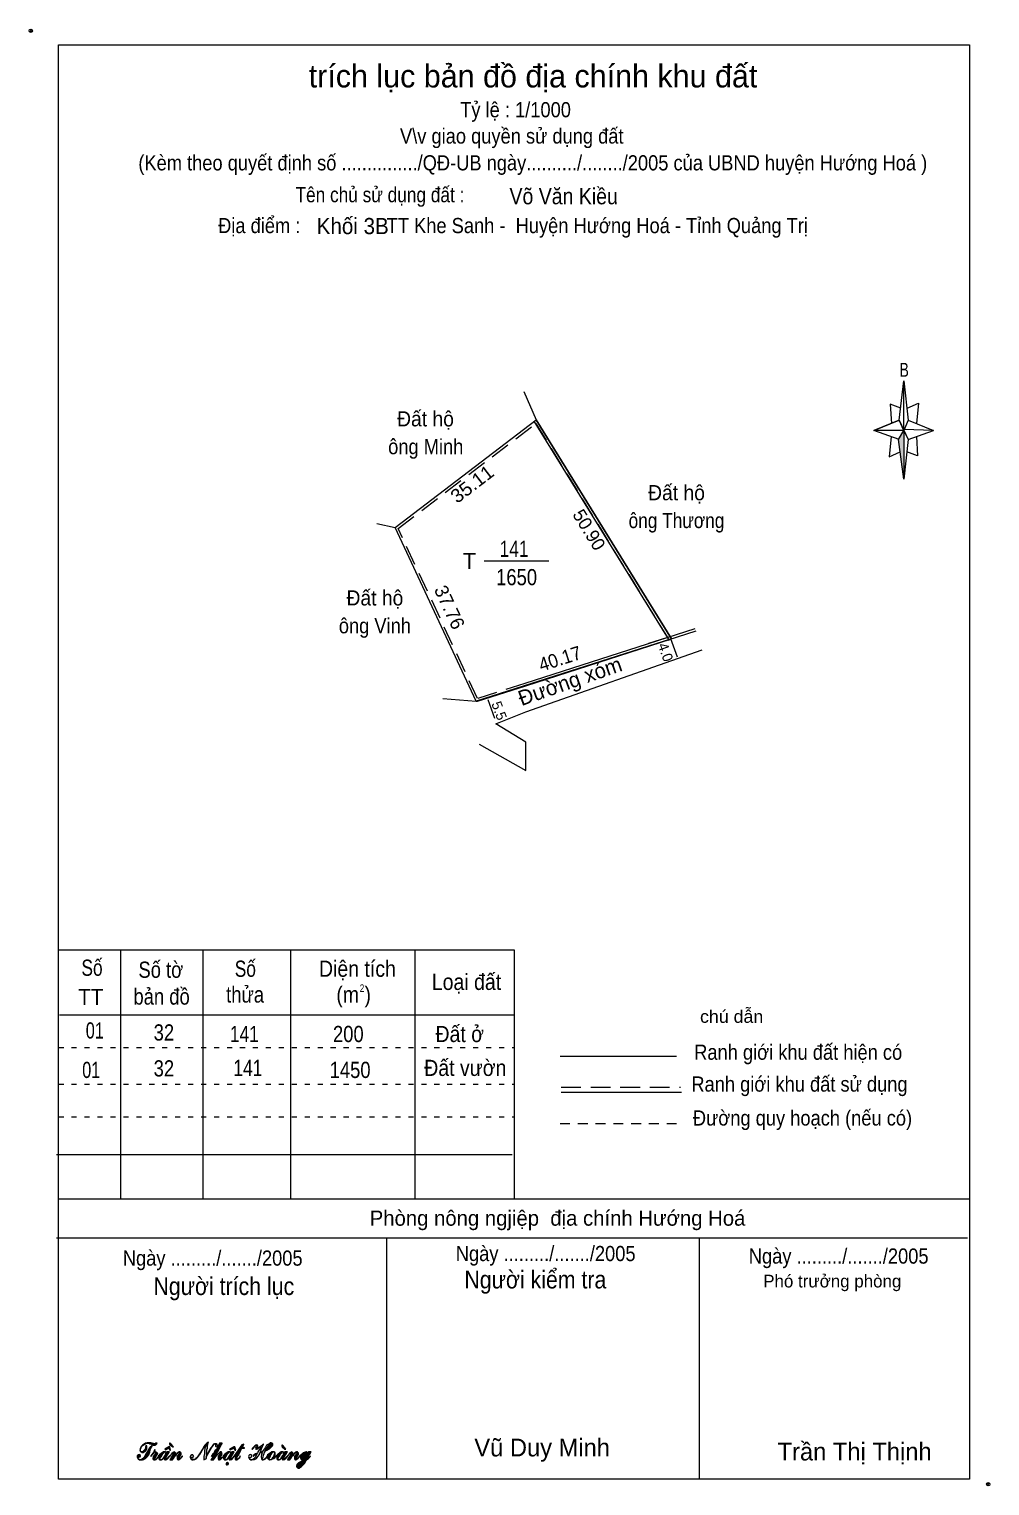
# Model space of a CAD drawing. Header units: centimetres. Extents: x -5.1 to 46.7, y -1.8 to 31.3.
# Drawn here: x 27.74 to 46.72, y 0.97 to 29.76 of the extents above; entities that cross this region are included whole.
import ezdxf
from ezdxf.enums import TextEntityAlignment as Align

# ---------------------------------------------------------------- set-up
doc = ezdxf.new("R2010")
doc.units = ezdxf.units.CM
doc.header["$LTSCALE"] = 0.13
doc.header["$PDMODE"] = 32
doc.header["$PDSIZE"] = 0.065
for name, pattern in [('DOTTED', [1.5, 0.3, -1.2]), ('MEDIUM_DASHED', [4.5, 3, -1.5]), ('SHORT_DASHED', [2.7, 1.5, -1.2])]:
    doc.linetypes.add(name, pattern=pattern)
for name, color, linetype, lineweight in [('1', 7, 'DOTTED', 13), ('2', 7, 'MEDIUM_DASHED', 13), ('33', 7, 'Continuous', 13), ('34', 7, 'Continuous', 13), ('5', 7, 'Continuous', 13)]:
    doc.layers.add(name, color=color, linetype=linetype, lineweight=lineweight)
doc.layers.add('51', color=7, linetype='Continuous')

msp = doc.modelspace()

# ---------------------------------------------------------------- hatches: boundary and pattern name
at = {"layer": '5'}
for points in [[(45.02, 21.83), (45.02, 20.87), (44.92, 21.65)], [(30.02, 1.54), (29.98, 1.5), (29.96, 1.49), (29.95, 1.49), (29.94, 1.48), (29.91, 1.49), (29.89, 1.5), (29.89, 1.51), (29.89, 1.53), (29.91, 1.54), (29.93, 1.54), (29.94, 1.56), (29.93, 1.58), (29.91, 1.59), (29.9, 1.58), (29.88, 1.57), (29.87, 1.56), (29.87, 1.54), (29.88, 1.52), (29.89, 1.5), (29.92, 1.48), (29.95, 1.48), (29.98, 1.48), (30, 1.49), (30.02, 1.5), (30.04, 1.51), (30.07, 1.54), (30.1, 1.58), (30.11, 1.6), (30.12, 1.63), (30.13, 1.68), (30.14, 1.71), (30.16, 1.74), (30.17, 1.76), (30.17, 1.76), (30.16, 1.76), (30.13, 1.73), (30.11, 1.71), (30.1, 1.69), (30.07, 1.64), (30.04, 1.59), (30.02, 1.54)], [(30.05, 1.77), (30.04, 1.73), (30.04, 1.71), (30.04, 1.71), (30.03, 1.69), (30, 1.66), (29.98, 1.64), (29.97, 1.64), (29.95, 1.64), (29.94, 1.65), (29.93, 1.67), (29.94, 1.7), (29.95, 1.72), (29.96, 1.75), (29.99, 1.77), (30.03, 1.8), (30.06, 1.81), (30.08, 1.81), (30.1, 1.81), (30.12, 1.8), (30.13, 1.8), (30.14, 1.8), (30.16, 1.79), (30.19, 1.77), (30.21, 1.77), (30.23, 1.77), (30.24, 1.78), (30.26, 1.8), (30.27, 1.81), (30.27, 1.81), (30.26, 1.81), (30.25, 1.81), (30.24, 1.81), (30.22, 1.8), (30.17, 1.81), (30.14, 1.82), (30.11, 1.82), (30.07, 1.82), (30.04, 1.81), (30.01, 1.79), (29.98, 1.77), (29.96, 1.75), (29.94, 1.72), (29.93, 1.7), (29.93, 1.67), (29.93, 1.66), (29.94, 1.65), (29.95, 1.64), (29.97, 1.63), (29.99, 1.63), (30.01, 1.64), (30.03, 1.65), (30.05, 1.67), (30.06, 1.69), (30.06, 1.72), (30.06, 1.75), (30.05, 1.77), (30.05, 1.77)], [(30.42, 1.69), (30.43, 1.68), (30.5, 1.71), (30.52, 1.67), (30.53, 1.67), (30.52, 1.74), (30.5, 1.74)], [(30.59, 1.74), (30.54, 1.8), (30.52, 1.81), (30.51, 1.81), (30.51, 1.8), (30.51, 1.8), (30.51, 1.79), (30.52, 1.78), (30.58, 1.74)], [(30.59, 1.74), (30.54, 1.8), (30.52, 1.81), (30.51, 1.81), (30.51, 1.8), (30.51, 1.8), (30.51, 1.79), (30.52, 1.78), (30.58, 1.74)], [(31.25, 1.8), (31.23, 1.75), (31.21, 1.71), (31.2, 1.66), (31.2, 1.61), (31.19, 1.55), (31.19, 1.55), (31.19, 1.54), (31.19, 1.53), (31.19, 1.52), (31.19, 1.5), (31.19, 1.48), (31.24, 1.51), (31.24, 1.55), (31.29, 1.63), (31.34, 1.72), (31.38, 1.77), (31.39, 1.79), (31.41, 1.8), (31.43, 1.79), (31.43, 1.79), (31.43, 1.78), (31.42, 1.77), (31.42, 1.75), (31.44, 1.74), (31.46, 1.75), (31.46, 1.76), (31.45, 1.79), (31.44, 1.8), (31.43, 1.8), (31.4, 1.8), (31.38, 1.79), (31.34, 1.73), (31.33, 1.72), (31.31, 1.69), (31.27, 1.61), (31.25, 1.57), (31.25, 1.61), (31.25, 1.62), (31.25, 1.64), (31.25, 1.68), (31.26, 1.71), (31.26, 1.76), (31.26, 1.77), (31.27, 1.78), (31.27, 1.8), (31.28, 1.83), (31.25, 1.81), (31.21, 1.77), (31.18, 1.73), (31.16, 1.69), (31.12, 1.62), (31.08, 1.56), (31.06, 1.53), (31.03, 1.51), (31.01, 1.49), (30.98, 1.49), (30.95, 1.49), (30.94, 1.5), (30.93, 1.52), (30.94, 1.53), (30.97, 1.53), (30.98, 1.54), (30.99, 1.55), (30.98, 1.57), (30.97, 1.58), (30.96, 1.58), (30.95, 1.58), (30.93, 1.57), (30.92, 1.55), (30.92, 1.53), (30.93, 1.51), (30.94, 1.49), (30.96, 1.48), (30.98, 1.48), (31.01, 1.49), (31.04, 1.5), (31.06, 1.52), (31.08, 1.55), (31.11, 1.59), (31.13, 1.62), (31.16, 1.68), (31.18, 1.71), (31.2, 1.74), (31.23, 1.78), (31.25, 1.79), (31.25, 1.8)], [(31.46, 1.72), (31.45, 1.7), (31.41, 1.66), (31.38, 1.61), (31.34, 1.56), (31.34, 1.55), (31.37, 1.6), (31.4, 1.63), (31.42, 1.66), (31.43, 1.66), (31.43, 1.66), (31.42, 1.64), (31.4, 1.6), (31.38, 1.57), (31.37, 1.55), (31.35, 1.51), (31.33, 1.48), (31.38, 1.48), (31.4, 1.51), (31.43, 1.55), (31.48, 1.61), (31.5, 1.63), (31.52, 1.64), (31.52, 1.63), (31.51, 1.61), (31.48, 1.56), (31.47, 1.54), (31.47, 1.52), (31.47, 1.5), (31.48, 1.49), (31.48, 1.48), (31.5, 1.48), (31.52, 1.49), (31.54, 1.51), (31.58, 1.55), (31.58, 1.56), (31.56, 1.53), (31.54, 1.52), (31.53, 1.5), (31.51, 1.49), (31.5, 1.49), (31.49, 1.49), (31.49, 1.49), (31.5, 1.5), (31.5, 1.5), (31.52, 1.53), (31.54, 1.57), (31.55, 1.61), (31.54, 1.63), (31.54, 1.64), (31.53, 1.64), (31.51, 1.64), (31.49, 1.62), (31.44, 1.57), (31.41, 1.54), (31.41, 1.53), (31.41, 1.54), (31.49, 1.69), (31.54, 1.79), (31.55, 1.8), (31.55, 1.81), (31.55, 1.81), (31.54, 1.81), (31.54, 1.81), (31.5, 1.81), (31.46, 1.72)], [(31.7, 1.69), (31.71, 1.68), (31.78, 1.71), (31.8, 1.67), (31.82, 1.67), (31.8, 1.74), (31.78, 1.74)], [(31.84, 1.61), (31.84, 1.61), (31.84, 1.61), (31.84, 1.61), (31.81, 1.55), (31.81, 1.52), (31.81, 1.5), (31.81, 1.49), (31.82, 1.48), (31.83, 1.48), (31.85, 1.48), (31.87, 1.5), (31.9, 1.53), (31.91, 1.55), (31.91, 1.56), (31.9, 1.54), (31.87, 1.5), (31.84, 1.48), (31.83, 1.49), (31.84, 1.51), (31.85, 1.54), (31.87, 1.57), (31.88, 1.59), (31.9, 1.63), (31.92, 1.67), (31.94, 1.71), (31.99, 1.71), (31.99, 1.72), (31.95, 1.72), (31.96, 1.74), (31.97, 1.76), (31.97, 1.77), (31.98, 1.78), (31.98, 1.79), (31.98, 1.79), (31.94, 1.78), (31.91, 1.73), (31.87, 1.67), (31.79, 1.56), (31.79, 1.55)], [(32.41, 1.67), (32.43, 1.71), (32.44, 1.74), (32.46, 1.76), (32.49, 1.8), (32.52, 1.81), (32.53, 1.81), (32.54, 1.8), (32.54, 1.8), (32.53, 1.77), (32.52, 1.75), (32.5, 1.72), (32.47, 1.69), (32.43, 1.67), (32.41, 1.67)], [(32.81, 1.69), (32.76, 1.76), (32.74, 1.77), (32.73, 1.77), (32.73, 1.76), (32.73, 1.76), (32.73, 1.75), (32.74, 1.74), (32.79, 1.69)], [(32.81, 1.69), (32.76, 1.76), (32.74, 1.77), (32.73, 1.77), (32.73, 1.76), (32.73, 1.76), (32.73, 1.75), (32.74, 1.74), (32.79, 1.69)], [(30.3, 1.56), (30.26, 1.51), (30.24, 1.49), (30.22, 1.49), (30.21, 1.49), (30.22, 1.51), (30.27, 1.59), (30.28, 1.61), (30.27, 1.62), (30.26, 1.63), (30.22, 1.65), (30.22, 1.66), (30.23, 1.67), (30.23, 1.68), (30.23, 1.68), (30.22, 1.68), (30.21, 1.67), (30.21, 1.66), (30.21, 1.65), (30.14, 1.56), (30.14, 1.55), (30.22, 1.64), (30.24, 1.62), (30.24, 1.62), (30.23, 1.6), (30.19, 1.55), (30.18, 1.51), (30.19, 1.49), (30.2, 1.48), (30.21, 1.48), (30.23, 1.48), (30.25, 1.49), (30.28, 1.53), (30.3, 1.55)], [(30.29, 1.56), (30.36, 1.56), (30.36, 1.57), (30.36, 1.57), (30.37, 1.59), (30.38, 1.61), (30.4, 1.62), (30.41, 1.64), (30.42, 1.64), (30.43, 1.64), (30.44, 1.63), (30.44, 1.62), (30.43, 1.6), (30.42, 1.56), (30.46, 1.56), (30.48, 1.59), (30.48, 1.59), (30.48, 1.59), (30.48, 1.6), (30.48, 1.6), (30.49, 1.61), (30.49, 1.61), (30.5, 1.63), (30.51, 1.64), (30.51, 1.64), (30.5, 1.64), (30.49, 1.64), (30.48, 1.64), (30.47, 1.64), (30.47, 1.64), (30.46, 1.64), (30.45, 1.63), (30.45, 1.62), (30.44, 1.63), (30.43, 1.64), (30.41, 1.64), (30.39, 1.64), (30.37, 1.63), (30.32, 1.59), (30.31, 1.58), (30.3, 1.57), (30.3, 1.57)], [(30.29, 1.56), (30.29, 1.56), (30.29, 1.56), (30.29, 1.55), (30.29, 1.55), (30.3, 1.55), (30.3, 1.56), (30.3, 1.56), (30.3, 1.56), (30.3, 1.54), (30.3, 1.53), (30.3, 1.51), (30.31, 1.49), (30.32, 1.48), (30.34, 1.48), (30.35, 1.48), (30.36, 1.49), (30.39, 1.51), (30.4, 1.52), (30.4, 1.53), (30.4, 1.51), (30.41, 1.5), (30.41, 1.49), (30.42, 1.48), (30.43, 1.48), (30.46, 1.49), (30.49, 1.52), (30.51, 1.55), (30.51, 1.56), (30.48, 1.53), (30.47, 1.51), (30.46, 1.5), (30.45, 1.49), (30.44, 1.49), (30.43, 1.49), (30.43, 1.49), (30.43, 1.5), (30.44, 1.51), (30.46, 1.56), (30.42, 1.56), (30.41, 1.56), (30.4, 1.54), (30.39, 1.53), (30.38, 1.51), (30.36, 1.49), (30.34, 1.48), (30.33, 1.49), (30.33, 1.5), (30.33, 1.52), (30.35, 1.55), (30.36, 1.56)], [(30.61, 1.64), (30.58, 1.63), (30.56, 1.6), (30.52, 1.56), (30.52, 1.55), (30.56, 1.6), (30.57, 1.62), (30.58, 1.63), (30.6, 1.64), (30.6, 1.64), (30.6, 1.63), (30.6, 1.63), (30.58, 1.59), (30.56, 1.55), (30.53, 1.5), (30.52, 1.48), (30.52, 1.48), (30.53, 1.48), (30.53, 1.48), (30.54, 1.48), (30.56, 1.48), (30.57, 1.48), (30.59, 1.51), (30.62, 1.56), (30.64, 1.57), (30.65, 1.59), (30.67, 1.62), (30.69, 1.64), (30.71, 1.64), (30.71, 1.63), (30.7, 1.6), (30.67, 1.56), (30.66, 1.54), (30.66, 1.52), (30.66, 1.5), (30.67, 1.49), (30.68, 1.48), (30.69, 1.48), (30.71, 1.49), (30.73, 1.51), (30.77, 1.55), (30.77, 1.56), (30.75, 1.54), (30.72, 1.5), (30.7, 1.49), (30.69, 1.48), (30.68, 1.49), (30.7, 1.52), (30.73, 1.57), (30.74, 1.59), (30.74, 1.6), (30.74, 1.62), (30.73, 1.63), (30.72, 1.64), (30.71, 1.64), (30.68, 1.62), (30.63, 1.57), (30.62, 1.56), (30.61, 1.55), (30.62, 1.56), (30.62, 1.57), (30.62, 1.58), (30.63, 1.6), (30.63, 1.61), (30.63, 1.62), (30.62, 1.63), (30.61, 1.64)], [(31.57, 1.56), (31.64, 1.56), (31.64, 1.57), (31.64, 1.57), (31.65, 1.59), (31.66, 1.61), (31.68, 1.62), (31.69, 1.64), (31.7, 1.64), (31.71, 1.64), (31.72, 1.63), (31.72, 1.62), (31.71, 1.6), (31.7, 1.56), (31.74, 1.56), (31.76, 1.59), (31.76, 1.59), (31.76, 1.59), (31.76, 1.6), (31.77, 1.6), (31.77, 1.61), (31.77, 1.61), (31.78, 1.63), (31.79, 1.64), (31.79, 1.64), (31.78, 1.64), (31.77, 1.64), (31.76, 1.64), (31.75, 1.64), (31.75, 1.64), (31.74, 1.64), (31.73, 1.63), (31.73, 1.62), (31.72, 1.63), (31.71, 1.64), (31.69, 1.64), (31.67, 1.64), (31.65, 1.63), (31.6, 1.59), (31.59, 1.58), (31.58, 1.57), (31.58, 1.57)], [(31.57, 1.56), (31.57, 1.56), (31.57, 1.56), (31.57, 1.55), (31.57, 1.55), (31.58, 1.55), (31.58, 1.56), (31.58, 1.56), (31.58, 1.56), (31.58, 1.54), (31.58, 1.53), (31.58, 1.51), (31.59, 1.49), (31.6, 1.48), (31.62, 1.48), (31.63, 1.48), (31.65, 1.49), (31.67, 1.51), (31.68, 1.52), (31.68, 1.53), (31.68, 1.51), (31.69, 1.5), (31.69, 1.49), (31.7, 1.48), (31.71, 1.48), (31.74, 1.49), (31.77, 1.52), (31.79, 1.55), (31.79, 1.56), (31.76, 1.53), (31.75, 1.51), (31.74, 1.5), (31.73, 1.49), (31.72, 1.49), (31.71, 1.49), (31.71, 1.49), (31.71, 1.5), (31.72, 1.51), (31.74, 1.56), (31.7, 1.56), (31.69, 1.56), (31.68, 1.54), (31.67, 1.53), (31.66, 1.51), (31.64, 1.49), (31.62, 1.48), (31.61, 1.49), (31.61, 1.5), (31.61, 1.52), (31.63, 1.55), (31.64, 1.56)], [(32.44, 1.56), (32.51, 1.56), (32.52, 1.59), (32.54, 1.62), (32.55, 1.64), (32.57, 1.64), (32.58, 1.64), (32.59, 1.62), (32.58, 1.59), (32.57, 1.57), (32.57, 1.56), (32.57, 1.56), (32.59, 1.56), (32.59, 1.56), (32.59, 1.57), (32.6, 1.58), (32.6, 1.6), (32.6, 1.62), (32.59, 1.63), (32.58, 1.64), (32.56, 1.64), (32.53, 1.64), (32.51, 1.62), (32.48, 1.6), (32.45, 1.58)], [(32.44, 1.56), (32.44, 1.56), (32.44, 1.55), (32.45, 1.56), (32.45, 1.56), (32.45, 1.56), (32.45, 1.56), (32.45, 1.56), (32.45, 1.56), (32.45, 1.56), (32.45, 1.55), (32.45, 1.55), (32.45, 1.54), (32.45, 1.54), (32.45, 1.53), (32.45, 1.53), (32.45, 1.51), (32.46, 1.5), (32.48, 1.48), (32.49, 1.48), (32.52, 1.49), (32.53, 1.49), (32.54, 1.5), (32.55, 1.5), (32.55, 1.5), (32.55, 1.5), (32.55, 1.5), (32.57, 1.51), (32.59, 1.52), (32.6, 1.54), (32.61, 1.55), (32.61, 1.56), (32.59, 1.52), (32.58, 1.52), (32.58, 1.52), (32.58, 1.52), (32.58, 1.52), (32.57, 1.52), (32.57, 1.51), (32.57, 1.51), (32.56, 1.51), (32.56, 1.51), (32.56, 1.51), (32.55, 1.51), (32.56, 1.52), (32.56, 1.52), (32.58, 1.55), (32.59, 1.56), (32.57, 1.56), (32.55, 1.53), (32.55, 1.53), (32.54, 1.52), (32.54, 1.52), (32.54, 1.51), (32.54, 1.51), (32.54, 1.51), (32.52, 1.49), (32.5, 1.48), (32.49, 1.49), (32.48, 1.5), (32.51, 1.56), (32.51, 1.56)], [(32.62, 1.56), (32.69, 1.56), (32.69, 1.57), (32.69, 1.57), (32.7, 1.59), (32.71, 1.61), (32.73, 1.62), (32.74, 1.64), (32.75, 1.64), (32.76, 1.64), (32.77, 1.63), (32.77, 1.62), (32.76, 1.6), (32.75, 1.56), (32.79, 1.56), (32.81, 1.59), (32.81, 1.59), (32.81, 1.59), (32.81, 1.6), (32.82, 1.6), (32.82, 1.61), (32.82, 1.61), (32.83, 1.63), (32.84, 1.64), (32.84, 1.64), (32.83, 1.64), (32.82, 1.64), (32.81, 1.64), (32.8, 1.64), (32.8, 1.64), (32.79, 1.64), (32.78, 1.63), (32.78, 1.62), (32.77, 1.63), (32.76, 1.64), (32.74, 1.64), (32.72, 1.64), (32.7, 1.63), (32.65, 1.59), (32.64, 1.58), (32.63, 1.57), (32.63, 1.57)], [(32.62, 1.56), (32.62, 1.56), (32.62, 1.56), (32.62, 1.55), (32.62, 1.55), (32.63, 1.55), (32.63, 1.56), (32.63, 1.56), (32.63, 1.56), (32.63, 1.54), (32.63, 1.53), (32.63, 1.51), (32.64, 1.49), (32.65, 1.48), (32.67, 1.48), (32.68, 1.48), (32.7, 1.49), (32.72, 1.51), (32.73, 1.52), (32.73, 1.53), (32.73, 1.51), (32.74, 1.5), (32.74, 1.49), (32.75, 1.48), (32.76, 1.48), (32.79, 1.49), (32.82, 1.52), (32.84, 1.55), (32.84, 1.56), (32.81, 1.53), (32.8, 1.51), (32.79, 1.5), (32.78, 1.49), (32.77, 1.49), (32.76, 1.49), (32.76, 1.49), (32.76, 1.5), (32.77, 1.51), (32.79, 1.56), (32.75, 1.56), (32.74, 1.56), (32.73, 1.54), (32.72, 1.53), (32.71, 1.51), (32.69, 1.49), (32.67, 1.48), (32.66, 1.49), (32.66, 1.5), (32.66, 1.52), (32.68, 1.55), (32.69, 1.56)], [(32.93, 1.64), (32.9, 1.63), (32.88, 1.6), (32.84, 1.56), (32.84, 1.55), (32.88, 1.6), (32.89, 1.62), (32.9, 1.63), (32.92, 1.64), (32.92, 1.64), (32.92, 1.63), (32.92, 1.63), (32.9, 1.59), (32.88, 1.55), (32.85, 1.5), (32.84, 1.48), (32.84, 1.48), (32.85, 1.48), (32.85, 1.48), (32.86, 1.48), (32.88, 1.48), (32.89, 1.48), (32.91, 1.51), (32.94, 1.56), (32.96, 1.57), (32.97, 1.59), (32.99, 1.62), (33.01, 1.64), (33.03, 1.64), (33.03, 1.63), (33.02, 1.6), (32.99, 1.56), (32.98, 1.54), (32.98, 1.52), (32.98, 1.5), (32.99, 1.49), (33, 1.48), (33.01, 1.48), (33.03, 1.49), (33.05, 1.51), (33.09, 1.55), (33.09, 1.56), (33.07, 1.54), (33.04, 1.5), (33.02, 1.49), (33.01, 1.48), (33, 1.49), (33.02, 1.52), (33.05, 1.57), (33.06, 1.59), (33.06, 1.6), (33.06, 1.62), (33.05, 1.63), (33.04, 1.64), (33.03, 1.64), (33, 1.62), (32.95, 1.57), (32.94, 1.56), (32.93, 1.55), (32.94, 1.56), (32.94, 1.57), (32.94, 1.58), (32.95, 1.6), (32.95, 1.61), (32.95, 1.62), (32.94, 1.63), (32.93, 1.64)], [(33.24, 1.61), (33.24, 1.62), (33.23, 1.63), (33.21, 1.64), (33.17, 1.63), (33.15, 1.62), (33.14, 1.6), (33.11, 1.58), (33.09, 1.56), (33.09, 1.55), (33.1, 1.56), (33.1, 1.54), (33.1, 1.52), (33.11, 1.49), (33.13, 1.48), (33.15, 1.48), (33.17, 1.49), (33.18, 1.5), (33.18, 1.5), (33.18, 1.49), (33.17, 1.49), (33.17, 1.47), (33.16, 1.47), (33.14, 1.46), (33.1, 1.44), (33.06, 1.42), (33.03, 1.39), (33.02, 1.36), (33.03, 1.34), (33.04, 1.33), (33.05, 1.32), (33.06, 1.32), (33.08, 1.32), (33.09, 1.33), (33.12, 1.35), (33.15, 1.38), (33.18, 1.41), (33.22, 1.48), (33.26, 1.51), (33.27, 1.52), (33.28, 1.53), (33.29, 1.55), (33.29, 1.56), (33.29, 1.55), (33.28, 1.54), (33.26, 1.52), (33.24, 1.5), (33.22, 1.49), (33.27, 1.58), (33.29, 1.6), (33.3, 1.62), (33.3, 1.63), (33.31, 1.64), (33.3, 1.64), (33.26, 1.64)], [(33.06, 1.33), (33.04, 1.33), (33.04, 1.35), (33.05, 1.38), (33.07, 1.41), (33.13, 1.45), (33.15, 1.46), (33.16, 1.46), (33.13, 1.4), (33.09, 1.35), (33.08, 1.33), (33.06, 1.33)], [(33.16, 1.57), (33.19, 1.62), (33.22, 1.64), (33.23, 1.63), (33.24, 1.62), (33.23, 1.58), (33.2, 1.54), (33.18, 1.51), (33.15, 1.49), (33.13, 1.49), (33.13, 1.49), (33.13, 1.5), (33.14, 1.53), (33.16, 1.57)], [(31.63, 1.4), (31.63, 1.39), (31.64, 1.38), (31.65, 1.38), (31.67, 1.39), (31.68, 1.4), (31.68, 1.41), (31.67, 1.42), (31.66, 1.43), (31.65, 1.43), (31.64, 1.42), (31.63, 1.41)]]:
    msp.add_hatch(color=256, dxfattribs=at).paths.add_polyline_path(points)

# ---------------------------------------------------------------- linework, layer by layer
at = {"layer": '1'}
for p, q in [((28.32, 9.63), (37.32, 9.63)), ((28.32, 8.91), (37.32, 8.91)), ((28.32, 8.26), (37.32, 8.26))]:
    msp.add_line(p, q, dxfattribs=at)
at = {"layer": '1', "linetype": 'Continuous'}
msp.add_lwpolyline([(36.57, 16.48), (34.97, 19.91), (37.76, 22.04), (40.43, 17.71)], close=True, dxfattribs=at)
at = {"layer": '2'}
for p, q in [((40.41, 17.72), (40.55, 17.33)), ((36.8, 16.51), (36.96, 16.08))]:
    msp.add_line(p, q, dxfattribs=at)
at = {"layer": '2', "linetype": 'Continuous'}
msp.add_line((37.55, 16.27), (41.04, 17.49), dxfattribs=at)
at = {"layer": '33'}
msp.add_line((36.73, 19.25), (38.01, 19.25), dxfattribs=at)
at = {"layer": '34'}
for p, q in [((37.51, 22.6), (37.76, 22.04)), ((34.97, 19.91), (37.76, 22.04)), ((40.39, 17.68), (37.72, 22.01)), ((34.61, 19.99), (34.97, 19.91)), ((40.89, 17.91), (37.53, 16.83)), ((35.91, 16.53), (36.57, 16.48))]:
    msp.add_line(p, q, dxfattribs=at)
at = {"layer": '34', "linetype": 'MEDIUM_DASHED'}
for points in [[(35.03, 19.89), (37.75, 21.97), (40.35, 17.74), (39.86, 17.58)], [(37.53, 16.83), (36.6, 16.53), (35.03, 19.89)]]:
    msp.add_lwpolyline(points, dxfattribs=at)
at = {"layer": '34'}
for points in [[(37.55, 16.78), (40.43, 17.71), (37.76, 22.04)], [(40.91, 17.86), (37.55, 16.78), (36.6, 16.48), (36.57, 16.48), (34.97, 19.91)], [(36.57, 16.48), (36.6, 16.48), (37.55, 16.78)], [(36.63, 15.63), (37.55, 15.11), (37.55, 15.67), (36.96, 16.03), (37.55, 16.27)]]:
    msp.add_lwpolyline(points, dxfattribs=at)
at = {"layer": '5'}
for p, q in [((44.93, 22.03), (45.02, 22.81)), ((45.11, 22.03), (45.61, 21.83)), ((44.93, 21.65), (44.43, 21.83)), ((45.11, 21.65), (45.02, 20.87)), ((45.27, 21.71), (45.29, 21.33)), ((45.29, 21.33), (45.08, 21.41)), ((28.32, 11.56), (37.32, 11.56)), ((29.54, 11.56), (29.54, 6.64)), ((31.17, 11.56), (31.17, 6.64)), ((32.9, 11.56), (32.9, 6.64)), ((35.36, 11.56), (35.36, 6.64)), ((37.32, 11.56), (37.32, 6.64)), ((28.34, 10.28), (37.32, 10.28)), ((38.23, 9.46), (40.53, 9.46)), ((38.25, 8.75), (40.63, 8.75)), ((28.28, 7.52), (37.28, 7.52)), ((28.32, 6.64), (46.32, 6.64)), ((28.28, 5.87), (46.28, 5.87)), ((34.8, 5.87), (34.8, 1.1)), ((40.98, 5.87), (40.98, 1.1))]:
    msp.add_line(p, q, dxfattribs=at)
at = {"layer": '5', "linetype": 'MEDIUM_DASHED'}
msp.add_line((38.25, 8.85), (40.61, 8.85), dxfattribs=at)
at = {"layer": '5', "linetype": 'SHORT_DASHED'}
msp.add_line((38.23, 8.13), (40.61, 8.13), dxfattribs=at)
at = {"layer": '5'}
for points in [[(28.32, 29.45), (46.32, 29.45), (46.32, 1.1), (28.32, 1.1)], [(45.02, 22.81), (45.11, 22.03), (45.02, 21.83)], [(45.02, 21.83), (44.43, 21.83), (44.93, 22.03), (45.11, 21.65), (45.61, 21.83), (45.02, 21.85)], [(45.02, 21.83), (45.02, 20.87), (44.92, 21.65)], [(30.02, 1.54), (29.98, 1.5), (29.96, 1.49), (29.95, 1.49), (29.94, 1.48), (29.91, 1.49), (29.89, 1.5), (29.89, 1.51), (29.89, 1.53), (29.91, 1.54), (29.93, 1.54), (29.94, 1.56), (29.93, 1.58), (29.91, 1.59), (29.9, 1.58), (29.88, 1.57), (29.87, 1.56), (29.87, 1.54), (29.88, 1.52), (29.89, 1.5), (29.92, 1.48), (29.95, 1.48), (29.98, 1.48), (30, 1.49), (30.02, 1.5), (30.04, 1.51), (30.07, 1.54), (30.1, 1.58), (30.11, 1.6), (30.12, 1.63), (30.13, 1.68), (30.14, 1.71), (30.16, 1.74), (30.17, 1.76), (30.17, 1.76), (30.16, 1.76), (30.13, 1.73), (30.11, 1.71), (30.1, 1.69), (30.07, 1.64), (30.04, 1.59), (30.02, 1.54)], [(30.05, 1.77), (30.04, 1.73), (30.04, 1.71), (30.04, 1.71), (30.03, 1.69), (30, 1.66), (29.98, 1.64), (29.97, 1.64), (29.95, 1.64), (29.94, 1.65), (29.93, 1.67), (29.94, 1.7), (29.95, 1.72), (29.96, 1.75), (29.99, 1.77), (30.03, 1.8), (30.06, 1.81), (30.08, 1.81), (30.1, 1.81), (30.12, 1.8), (30.13, 1.8), (30.14, 1.8), (30.16, 1.79), (30.19, 1.77), (30.21, 1.77), (30.23, 1.77), (30.24, 1.78), (30.26, 1.8), (30.27, 1.81), (30.27, 1.81), (30.26, 1.81), (30.25, 1.81), (30.24, 1.81), (30.22, 1.8), (30.17, 1.81), (30.14, 1.82), (30.11, 1.82), (30.07, 1.82), (30.04, 1.81), (30.01, 1.79), (29.98, 1.77), (29.96, 1.75), (29.94, 1.72), (29.93, 1.7), (29.93, 1.67), (29.93, 1.66), (29.94, 1.65), (29.95, 1.64), (29.97, 1.63), (29.99, 1.63), (30.01, 1.64), (30.03, 1.65), (30.05, 1.67), (30.06, 1.69), (30.06, 1.72), (30.06, 1.75), (30.05, 1.77), (30.05, 1.77)], [(30.42, 1.69), (30.43, 1.68), (30.5, 1.71), (30.52, 1.67), (30.53, 1.67), (30.52, 1.74), (30.5, 1.74)], [(30.59, 1.74), (30.54, 1.8), (30.52, 1.81), (30.51, 1.81), (30.51, 1.8), (30.51, 1.8), (30.51, 1.79), (30.52, 1.78), (30.58, 1.74)], [(30.59, 1.74), (30.54, 1.8), (30.52, 1.81), (30.51, 1.81), (30.51, 1.8), (30.51, 1.8), (30.51, 1.79), (30.52, 1.78), (30.58, 1.74)], [(31.25, 1.8), (31.23, 1.75), (31.21, 1.71), (31.2, 1.66), (31.2, 1.61), (31.19, 1.55), (31.19, 1.55), (31.19, 1.54), (31.19, 1.53), (31.19, 1.52), (31.19, 1.5), (31.19, 1.48), (31.24, 1.51), (31.24, 1.55), (31.29, 1.63), (31.34, 1.72), (31.38, 1.77), (31.39, 1.79), (31.41, 1.8), (31.43, 1.79), (31.43, 1.79), (31.43, 1.78), (31.42, 1.77), (31.42, 1.75), (31.44, 1.74), (31.46, 1.75), (31.46, 1.76), (31.45, 1.79), (31.44, 1.8), (31.43, 1.8), (31.4, 1.8), (31.38, 1.79), (31.34, 1.73), (31.33, 1.72), (31.31, 1.69), (31.27, 1.61), (31.25, 1.57), (31.25, 1.61), (31.25, 1.62), (31.25, 1.64), (31.25, 1.68), (31.26, 1.71), (31.26, 1.76), (31.26, 1.77), (31.27, 1.78), (31.27, 1.8), (31.28, 1.83), (31.25, 1.81), (31.21, 1.77), (31.18, 1.73), (31.16, 1.69), (31.12, 1.62), (31.08, 1.56), (31.06, 1.53), (31.03, 1.51), (31.01, 1.49), (30.98, 1.49), (30.95, 1.49), (30.94, 1.5), (30.93, 1.52), (30.94, 1.53), (30.97, 1.53), (30.98, 1.54), (30.99, 1.55), (30.98, 1.57), (30.97, 1.58), (30.96, 1.58), (30.95, 1.58), (30.93, 1.57), (30.92, 1.55), (30.92, 1.53), (30.93, 1.51), (30.94, 1.49), (30.96, 1.48), (30.98, 1.48), (31.01, 1.49), (31.04, 1.5), (31.06, 1.52), (31.08, 1.55), (31.11, 1.59), (31.13, 1.62), (31.16, 1.68), (31.18, 1.71), (31.2, 1.74), (31.23, 1.78), (31.25, 1.79), (31.25, 1.8)], [(31.46, 1.72), (31.45, 1.7), (31.41, 1.66), (31.38, 1.61), (31.34, 1.56), (31.34, 1.55), (31.37, 1.6), (31.4, 1.63), (31.42, 1.66), (31.43, 1.66), (31.43, 1.66), (31.42, 1.64), (31.4, 1.6), (31.38, 1.57), (31.37, 1.55), (31.35, 1.51), (31.33, 1.48), (31.38, 1.48), (31.4, 1.51), (31.43, 1.55), (31.48, 1.61), (31.5, 1.63), (31.52, 1.64), (31.52, 1.63), (31.51, 1.61), (31.48, 1.56), (31.47, 1.54), (31.47, 1.52), (31.47, 1.5), (31.48, 1.49), (31.48, 1.48), (31.5, 1.48), (31.52, 1.49), (31.54, 1.51), (31.58, 1.55), (31.58, 1.56), (31.56, 1.53), (31.54, 1.52), (31.53, 1.5), (31.51, 1.49), (31.5, 1.49), (31.49, 1.49), (31.49, 1.49), (31.5, 1.5), (31.5, 1.5), (31.52, 1.53), (31.54, 1.57), (31.55, 1.61), (31.54, 1.63), (31.54, 1.64), (31.53, 1.64), (31.51, 1.64), (31.49, 1.62), (31.44, 1.57), (31.41, 1.54), (31.41, 1.53), (31.41, 1.54), (31.49, 1.69), (31.54, 1.79), (31.55, 1.8), (31.55, 1.81), (31.55, 1.81), (31.54, 1.81), (31.54, 1.81), (31.5, 1.81), (31.46, 1.72)], [(31.7, 1.69), (31.71, 1.68), (31.78, 1.71), (31.8, 1.67), (31.82, 1.67), (31.8, 1.74), (31.78, 1.74)], [(31.84, 1.61), (31.84, 1.61), (31.84, 1.61), (31.84, 1.61), (31.81, 1.55), (31.81, 1.52), (31.81, 1.5), (31.81, 1.49), (31.82, 1.48), (31.83, 1.48), (31.85, 1.48), (31.87, 1.5), (31.9, 1.53), (31.91, 1.55), (31.91, 1.56), (31.9, 1.54), (31.87, 1.5), (31.84, 1.48), (31.83, 1.49), (31.84, 1.51), (31.85, 1.54), (31.87, 1.57), (31.88, 1.59), (31.9, 1.63), (31.92, 1.67), (31.94, 1.71), (31.99, 1.71), (31.99, 1.72), (31.95, 1.72), (31.96, 1.74), (31.97, 1.76), (31.97, 1.77), (31.98, 1.78), (31.98, 1.79), (31.98, 1.79), (31.94, 1.78), (31.91, 1.73), (31.87, 1.67), (31.79, 1.56), (31.79, 1.55)], [(32.41, 1.67), (32.43, 1.71), (32.44, 1.74), (32.46, 1.76), (32.49, 1.8), (32.52, 1.81), (32.53, 1.81), (32.54, 1.8), (32.54, 1.8), (32.53, 1.77), (32.52, 1.75), (32.5, 1.72), (32.47, 1.69), (32.43, 1.67), (32.41, 1.67)], [(32.81, 1.69), (32.76, 1.76), (32.74, 1.77), (32.73, 1.77), (32.73, 1.76), (32.73, 1.76), (32.73, 1.75), (32.74, 1.74), (32.79, 1.69)], [(32.81, 1.69), (32.76, 1.76), (32.74, 1.77), (32.73, 1.77), (32.73, 1.76), (32.73, 1.76), (32.73, 1.75), (32.74, 1.74), (32.79, 1.69)], [(30.3, 1.56), (30.26, 1.51), (30.24, 1.49), (30.22, 1.49), (30.21, 1.49), (30.22, 1.51), (30.27, 1.59), (30.28, 1.61), (30.27, 1.62), (30.26, 1.63), (30.22, 1.65), (30.22, 1.66), (30.23, 1.67), (30.23, 1.68), (30.23, 1.68), (30.22, 1.68), (30.21, 1.67), (30.21, 1.66), (30.21, 1.65), (30.14, 1.56), (30.14, 1.55), (30.22, 1.64), (30.24, 1.62), (30.24, 1.62), (30.23, 1.6), (30.19, 1.55), (30.18, 1.51), (30.19, 1.49), (30.2, 1.48), (30.21, 1.48), (30.23, 1.48), (30.25, 1.49), (30.28, 1.53), (30.3, 1.55)], [(30.29, 1.56), (30.36, 1.56), (30.36, 1.57), (30.36, 1.57), (30.37, 1.59), (30.38, 1.61), (30.4, 1.62), (30.41, 1.64), (30.42, 1.64), (30.43, 1.64), (30.44, 1.63), (30.44, 1.62), (30.43, 1.6), (30.42, 1.56), (30.46, 1.56), (30.48, 1.59), (30.48, 1.59), (30.48, 1.59), (30.48, 1.6), (30.48, 1.6), (30.49, 1.61), (30.49, 1.61), (30.5, 1.63), (30.51, 1.64), (30.51, 1.64), (30.5, 1.64), (30.49, 1.64), (30.48, 1.64), (30.47, 1.64), (30.47, 1.64), (30.46, 1.64), (30.45, 1.63), (30.45, 1.62), (30.44, 1.63), (30.43, 1.64), (30.41, 1.64), (30.39, 1.64), (30.37, 1.63), (30.32, 1.59), (30.31, 1.58), (30.3, 1.57), (30.3, 1.57)], [(30.29, 1.56), (30.29, 1.56), (30.29, 1.56), (30.29, 1.55), (30.29, 1.55), (30.3, 1.55), (30.3, 1.56), (30.3, 1.56), (30.3, 1.56), (30.3, 1.54), (30.3, 1.53), (30.3, 1.51), (30.31, 1.49), (30.32, 1.48), (30.34, 1.48), (30.35, 1.48), (30.36, 1.49), (30.39, 1.51), (30.4, 1.52), (30.4, 1.53), (30.4, 1.51), (30.41, 1.5), (30.41, 1.49), (30.42, 1.48), (30.43, 1.48), (30.46, 1.49), (30.49, 1.52), (30.51, 1.55), (30.51, 1.56), (30.48, 1.53), (30.47, 1.51), (30.46, 1.5), (30.45, 1.49), (30.44, 1.49), (30.43, 1.49), (30.43, 1.49), (30.43, 1.5), (30.44, 1.51), (30.46, 1.56), (30.42, 1.56), (30.41, 1.56), (30.4, 1.54), (30.39, 1.53), (30.38, 1.51), (30.36, 1.49), (30.34, 1.48), (30.33, 1.49), (30.33, 1.5), (30.33, 1.52), (30.35, 1.55), (30.36, 1.56)], [(30.61, 1.64), (30.58, 1.63), (30.56, 1.6), (30.52, 1.56), (30.52, 1.55), (30.56, 1.6), (30.57, 1.62), (30.58, 1.63), (30.6, 1.64), (30.6, 1.64), (30.6, 1.63), (30.6, 1.63), (30.58, 1.59), (30.56, 1.55), (30.53, 1.5), (30.52, 1.48), (30.52, 1.48), (30.53, 1.48), (30.53, 1.48), (30.54, 1.48), (30.56, 1.48), (30.57, 1.48), (30.59, 1.51), (30.62, 1.56), (30.64, 1.57), (30.65, 1.59), (30.67, 1.62), (30.69, 1.64), (30.71, 1.64), (30.71, 1.63), (30.7, 1.6), (30.67, 1.56), (30.66, 1.54), (30.66, 1.52), (30.66, 1.5), (30.67, 1.49), (30.68, 1.48), (30.69, 1.48), (30.71, 1.49), (30.73, 1.51), (30.77, 1.55), (30.77, 1.56), (30.75, 1.54), (30.72, 1.5), (30.7, 1.49), (30.69, 1.48), (30.68, 1.49), (30.7, 1.52), (30.73, 1.57), (30.74, 1.59), (30.74, 1.6), (30.74, 1.62), (30.73, 1.63), (30.72, 1.64), (30.71, 1.64), (30.68, 1.62), (30.63, 1.57), (30.62, 1.56), (30.61, 1.55), (30.62, 1.56), (30.62, 1.57), (30.62, 1.58), (30.63, 1.6), (30.63, 1.61), (30.63, 1.62), (30.62, 1.63), (30.61, 1.64)], [(31.57, 1.56), (31.64, 1.56), (31.64, 1.57), (31.64, 1.57), (31.65, 1.59), (31.66, 1.61), (31.68, 1.62), (31.69, 1.64), (31.7, 1.64), (31.71, 1.64), (31.72, 1.63), (31.72, 1.62), (31.71, 1.6), (31.7, 1.56), (31.74, 1.56), (31.76, 1.59), (31.76, 1.59), (31.76, 1.59), (31.76, 1.6), (31.77, 1.6), (31.77, 1.61), (31.77, 1.61), (31.78, 1.63), (31.79, 1.64), (31.79, 1.64), (31.78, 1.64), (31.77, 1.64), (31.76, 1.64), (31.75, 1.64), (31.75, 1.64), (31.74, 1.64), (31.73, 1.63), (31.73, 1.62), (31.72, 1.63), (31.71, 1.64), (31.69, 1.64), (31.67, 1.64), (31.65, 1.63), (31.6, 1.59), (31.59, 1.58), (31.58, 1.57), (31.58, 1.57)], [(31.57, 1.56), (31.57, 1.56), (31.57, 1.56), (31.57, 1.55), (31.57, 1.55), (31.58, 1.55), (31.58, 1.56), (31.58, 1.56), (31.58, 1.56), (31.58, 1.54), (31.58, 1.53), (31.58, 1.51), (31.59, 1.49), (31.6, 1.48), (31.62, 1.48), (31.63, 1.48), (31.65, 1.49), (31.67, 1.51), (31.68, 1.52), (31.68, 1.53), (31.68, 1.51), (31.69, 1.5), (31.69, 1.49), (31.7, 1.48), (31.71, 1.48), (31.74, 1.49), (31.77, 1.52), (31.79, 1.55), (31.79, 1.56), (31.76, 1.53), (31.75, 1.51), (31.74, 1.5), (31.73, 1.49), (31.72, 1.49), (31.71, 1.49), (31.71, 1.49), (31.71, 1.5), (31.72, 1.51), (31.74, 1.56), (31.7, 1.56), (31.69, 1.56), (31.68, 1.54), (31.67, 1.53), (31.66, 1.51), (31.64, 1.49), (31.62, 1.48), (31.61, 1.49), (31.61, 1.5), (31.61, 1.52), (31.63, 1.55), (31.64, 1.56)], [(32.44, 1.56), (32.51, 1.56), (32.52, 1.59), (32.54, 1.62), (32.55, 1.64), (32.57, 1.64), (32.58, 1.64), (32.59, 1.62), (32.58, 1.59), (32.57, 1.57), (32.57, 1.56), (32.57, 1.56), (32.59, 1.56), (32.59, 1.56), (32.59, 1.57), (32.6, 1.58), (32.6, 1.6), (32.6, 1.62), (32.59, 1.63), (32.58, 1.64), (32.56, 1.64), (32.53, 1.64), (32.51, 1.62), (32.48, 1.6), (32.45, 1.58)], [(32.44, 1.56), (32.44, 1.56), (32.44, 1.55), (32.45, 1.56), (32.45, 1.56), (32.45, 1.56), (32.45, 1.56), (32.45, 1.56), (32.45, 1.56), (32.45, 1.56), (32.45, 1.55), (32.45, 1.55), (32.45, 1.54), (32.45, 1.54), (32.45, 1.53), (32.45, 1.53), (32.45, 1.51), (32.46, 1.5), (32.48, 1.48), (32.49, 1.48), (32.52, 1.49), (32.53, 1.49), (32.54, 1.5), (32.55, 1.5), (32.55, 1.5), (32.55, 1.5), (32.55, 1.5), (32.57, 1.51), (32.59, 1.52), (32.6, 1.54), (32.61, 1.55), (32.61, 1.56), (32.59, 1.52), (32.58, 1.52), (32.58, 1.52), (32.58, 1.52), (32.58, 1.52), (32.57, 1.52), (32.57, 1.51), (32.57, 1.51), (32.56, 1.51), (32.56, 1.51), (32.56, 1.51), (32.55, 1.51), (32.56, 1.52), (32.56, 1.52), (32.58, 1.55), (32.59, 1.56), (32.57, 1.56), (32.55, 1.53), (32.55, 1.53), (32.54, 1.52), (32.54, 1.52), (32.54, 1.51), (32.54, 1.51), (32.54, 1.51), (32.52, 1.49), (32.5, 1.48), (32.49, 1.49), (32.48, 1.5), (32.51, 1.56), (32.51, 1.56)], [(32.62, 1.56), (32.69, 1.56), (32.69, 1.57), (32.69, 1.57), (32.7, 1.59), (32.71, 1.61), (32.73, 1.62), (32.74, 1.64), (32.75, 1.64), (32.76, 1.64), (32.77, 1.63), (32.77, 1.62), (32.76, 1.6), (32.75, 1.56), (32.79, 1.56), (32.81, 1.59), (32.81, 1.59), (32.81, 1.59), (32.81, 1.6), (32.82, 1.6), (32.82, 1.61), (32.82, 1.61), (32.83, 1.63), (32.84, 1.64), (32.84, 1.64), (32.83, 1.64), (32.82, 1.64), (32.81, 1.64), (32.8, 1.64), (32.8, 1.64), (32.79, 1.64), (32.78, 1.63), (32.78, 1.62), (32.77, 1.63), (32.76, 1.64), (32.74, 1.64), (32.72, 1.64), (32.7, 1.63), (32.65, 1.59), (32.64, 1.58), (32.63, 1.57), (32.63, 1.57)], [(32.62, 1.56), (32.62, 1.56), (32.62, 1.56), (32.62, 1.55), (32.62, 1.55), (32.63, 1.55), (32.63, 1.56), (32.63, 1.56), (32.63, 1.56), (32.63, 1.54), (32.63, 1.53), (32.63, 1.51), (32.64, 1.49), (32.65, 1.48), (32.67, 1.48), (32.68, 1.48), (32.7, 1.49), (32.72, 1.51), (32.73, 1.52), (32.73, 1.53), (32.73, 1.51), (32.74, 1.5), (32.74, 1.49), (32.75, 1.48), (32.76, 1.48), (32.79, 1.49), (32.82, 1.52), (32.84, 1.55), (32.84, 1.56), (32.81, 1.53), (32.8, 1.51), (32.79, 1.5), (32.78, 1.49), (32.77, 1.49), (32.76, 1.49), (32.76, 1.49), (32.76, 1.5), (32.77, 1.51), (32.79, 1.56), (32.75, 1.56), (32.74, 1.56), (32.73, 1.54), (32.72, 1.53), (32.71, 1.51), (32.69, 1.49), (32.67, 1.48), (32.66, 1.49), (32.66, 1.5), (32.66, 1.52), (32.68, 1.55), (32.69, 1.56)], [(32.93, 1.64), (32.9, 1.63), (32.88, 1.6), (32.84, 1.56), (32.84, 1.55), (32.88, 1.6), (32.89, 1.62), (32.9, 1.63), (32.92, 1.64), (32.92, 1.64), (32.92, 1.63), (32.92, 1.63), (32.9, 1.59), (32.88, 1.55), (32.85, 1.5), (32.84, 1.48), (32.84, 1.48), (32.85, 1.48), (32.85, 1.48), (32.86, 1.48), (32.88, 1.48), (32.89, 1.48), (32.91, 1.51), (32.94, 1.56), (32.96, 1.57), (32.97, 1.59), (32.99, 1.62), (33.01, 1.64), (33.03, 1.64), (33.03, 1.63), (33.02, 1.6), (32.99, 1.56), (32.98, 1.54), (32.98, 1.52), (32.98, 1.5), (32.99, 1.49), (33, 1.48), (33.01, 1.48), (33.03, 1.49), (33.05, 1.51), (33.09, 1.55), (33.09, 1.56), (33.07, 1.54), (33.04, 1.5), (33.02, 1.49), (33.01, 1.48), (33, 1.49), (33.02, 1.52), (33.05, 1.57), (33.06, 1.59), (33.06, 1.6), (33.06, 1.62), (33.05, 1.63), (33.04, 1.64), (33.03, 1.64), (33, 1.62), (32.95, 1.57), (32.94, 1.56), (32.93, 1.55), (32.94, 1.56), (32.94, 1.57), (32.94, 1.58), (32.95, 1.6), (32.95, 1.61), (32.95, 1.62), (32.94, 1.63), (32.93, 1.64)], [(33.24, 1.61), (33.24, 1.62), (33.23, 1.63), (33.21, 1.64), (33.17, 1.63), (33.15, 1.62), (33.14, 1.6), (33.11, 1.58), (33.09, 1.56), (33.09, 1.55), (33.1, 1.56), (33.1, 1.54), (33.1, 1.52), (33.11, 1.49), (33.13, 1.48), (33.15, 1.48), (33.17, 1.49), (33.18, 1.5), (33.18, 1.5), (33.18, 1.49), (33.17, 1.49), (33.17, 1.47), (33.16, 1.47), (33.14, 1.46), (33.1, 1.44), (33.06, 1.42), (33.03, 1.39), (33.02, 1.36), (33.03, 1.34), (33.04, 1.33), (33.05, 1.32), (33.06, 1.32), (33.08, 1.32), (33.09, 1.33), (33.12, 1.35), (33.15, 1.38), (33.18, 1.41), (33.22, 1.48), (33.26, 1.51), (33.27, 1.52), (33.28, 1.53), (33.29, 1.55), (33.29, 1.56), (33.29, 1.55), (33.28, 1.54), (33.26, 1.52), (33.24, 1.5), (33.22, 1.49), (33.27, 1.58), (33.29, 1.6), (33.3, 1.62), (33.3, 1.63), (33.31, 1.64), (33.3, 1.64), (33.26, 1.64)], [(33.06, 1.33), (33.04, 1.33), (33.04, 1.35), (33.05, 1.38), (33.07, 1.41), (33.13, 1.45), (33.15, 1.46), (33.16, 1.46), (33.13, 1.4), (33.09, 1.35), (33.08, 1.33), (33.06, 1.33)], [(33.16, 1.57), (33.19, 1.62), (33.22, 1.64), (33.23, 1.63), (33.24, 1.62), (33.23, 1.58), (33.2, 1.54), (33.18, 1.51), (33.15, 1.49), (33.13, 1.49), (33.13, 1.49), (33.13, 1.5), (33.14, 1.53), (33.16, 1.57)], [(31.63, 1.4), (31.63, 1.39), (31.64, 1.38), (31.65, 1.38), (31.67, 1.39), (31.68, 1.4), (31.68, 1.41), (31.67, 1.42), (31.66, 1.43), (31.65, 1.43), (31.64, 1.42), (31.63, 1.41)]]:
    msp.add_lwpolyline(points, close=True, dxfattribs=at)
for points in [[(44.96, 22.27), (44.75, 22.35), (44.78, 21.97)], [(45.09, 22.27), (45.31, 22.37), (45.27, 21.97)], [(45.02, 21.83), (44.93, 22.03), (44.43, 21.83)], [(44.77, 21.71), (44.73, 21.31), (44.95, 21.41)], [(45.02, 21.83), (45.11, 21.65), (45.61, 21.83)], [(32.15, 1.69), (32.17, 1.71), (32.2, 1.75), (32.22, 1.77), (32.24, 1.77), (32.24, 1.77), (32.23, 1.75), (32.22, 1.73), (32.21, 1.71), (32.22, 1.69), (32.23, 1.69), (32.26, 1.7), (32.29, 1.73), (32.32, 1.74), (32.32, 1.74), (32.32, 1.74), (32.28, 1.68), (32.26, 1.64), (32.25, 1.61), (32.23, 1.61), (32.21, 1.6), (32.16, 1.56), (32.17, 1.55), (32.18, 1.57), (32.2, 1.58), (32.21, 1.59), (32.23, 1.6), (32.24, 1.6), (32.21, 1.54), (32.18, 1.5), (32.16, 1.49), (32.14, 1.48), (32.1, 1.49), (32.09, 1.5), (32.09, 1.52), (32.09, 1.53), (32.1, 1.53), (32.11, 1.53), (32.13, 1.54), (32.13, 1.56), (32.13, 1.58), (32.11, 1.59), (32.09, 1.58), (32.08, 1.57), (32.08, 1.56), (32.07, 1.54), (32.08, 1.52), (32.09, 1.5), (32.12, 1.48), (32.14, 1.48), (32.19, 1.49), (32.23, 1.51), (32.26, 1.55), (32.29, 1.59), (32.3, 1.63), (32.35, 1.64), (32.34, 1.62), (32.33, 1.6), (32.33, 1.58), (32.32, 1.55), (32.32, 1.54), (32.33, 1.5), (32.34, 1.48), (32.36, 1.48), (32.38, 1.49), (32.41, 1.5), (32.44, 1.55), (32.44, 1.55), (32.41, 1.51), (32.38, 1.49), (32.36, 1.48), (32.35, 1.49), (32.35, 1.49), (32.35, 1.52), (32.36, 1.53), (32.37, 1.58), (32.38, 1.6), (32.39, 1.63), (32.41, 1.66), (32.44, 1.67), (32.49, 1.7), (32.54, 1.75), (32.55, 1.77), (32.55, 1.79), (32.55, 1.8), (32.54, 1.81), (32.52, 1.82), (32.5, 1.82), (32.48, 1.8), (32.43, 1.77), (32.4, 1.72), (32.35, 1.65), (32.3, 1.63), (32.32, 1.68), (32.34, 1.73), (32.36, 1.77), (32.37, 1.79), (32.37, 1.8), (32.33, 1.76), (32.3, 1.74), (32.27, 1.72)], [(32.27, 1.72), (32.23, 1.69), (32.23, 1.7), (32.24, 1.71), (32.25, 1.72), (32.25, 1.73), (32.26, 1.75), (32.26, 1.76), (32.25, 1.77), (32.24, 1.78), (32.22, 1.77), (32.2, 1.76), (32.16, 1.72), (32.14, 1.69), (32.15, 1.69), (32.15, 1.69)]]:
    msp.add_lwpolyline(points, dxfattribs=at)
for p in [(27.77, 29.73), (46.69, 1)]:
    msp.add_point(p, dxfattribs=at)

# ---------------------------------------------------------------- texts
at = {"layer": '1', "width": 0.8}
msp.add_text('2', height=0.15, dxfattribs=at).set_placement((34.315, 10.73), align=Align.CENTER)
at = {"layer": '2'}
for s, width, p in [('Đất hộ', 0.95, (35.57, 21.91)), ('ông Minh', 0.9, (35.575, 21.36)), ('Đất hộ', 0.95, (40.53, 20.45)), ('ông Thương', 0.85, (40.53, 19.9)), ('Đất hộ', 0.95, (34.57, 18.37)), ('ông Vinh', 0.9, (34.57, 17.82))]:
    msp.add_text(s, height=0.3, dxfattribs=dict(at, width=width)).set_placement(p, align=Align.CENTER)
for s, height, rotation, p in [('4.0', 0.2, 289.747, (40.22, 17.414)), ('Đường xóm', 0.3, 19.268, (38.475, 16.733)), ('5.5', 0.2, 290.41, (36.933, 16.255))]:
    msp.add_text(s, height=height, rotation=rotation, dxfattribs=at).set_placement(p, align=Align.CENTER)
at = {"layer": '33'}
for s, width, p in [('141', 0.8, (37.32, 19.33)), ('1650', 0.85, (37.37, 18.77)), ('01', 0.75, (29.035, 9.81)), ('32', 0.85, (30.4, 9.77)), ('Đất ở ', 0.9, (36.3, 9.74)), ('141', 0.8, (31.99, 9.74)), ('200', 0.85, (34.045, 9.74)), ('01', 0.75, (28.965, 9.03)), ('32', 0.85, (30.4, 9.06)), ('141', 0.8, (32.06, 9.07)), ('1450', 0.85, (34.08, 9.03)), ('Đất vườn ', 0.9, (36.41, 9.07))]:
    msp.add_text(s, height=0.32, dxfattribs=dict(at, width=width)).set_placement(p, align=Align.CENTER)
msp.add_text('T', height=0.32, dxfattribs=at).set_placement((36.57, 19.09), align=Align.RIGHT)
at = {"layer": '34'}
for s, width, p in [('Võ Văn Kiều ', 0.9, (37.23, 26.3)), ('Khối 3B', 0.95, (33.42, 25.71))]:
    msp.add_text(s, height=0.32, dxfattribs=dict(at, width=width)).set_placement(p)
at = {"layer": '5'}
for s, height, p in [('trích lục bản đồ địa chính khu đất', 0.45, (37.695, 28.61)), ('Phòng nông ngjiệp  địa chính Hướng Hoá ', 0.3, (38.235, 6.11)), ('Phó trưởng phòng ', 0.25, (43.655, 4.89)), ('Vũ Duy Minh', 0.35, (37.875, 1.55)), ('Trần Thị Thịnh', 0.35, (44.05, 1.47))]:
    msp.add_text(s, height=height, dxfattribs=at).set_placement(p, align=Align.CENTER)
for s, height, width, p in [('Tỷ lệ : 1/1000', 0.3, 0.9, (37.35, 28.02)), ('V\\v giao quyền sử dụng đất ', 0.3, 0.9, (37.325, 27.5)), ('(Kèm theo quyết định số .............../QĐ-UB ngày........../......../2005 của UBND huyện Hướng Hoá )', 0.3, 0.9, (37.69, 26.97)), ('Tên chủ sử dụng đất :', 0.3, 0.85, (34.67, 26.34)), ('Địa điểm :                 TT Khe Sanh -  Huyện Hướng Hoá - Tỉnh Quảng Trị ', 0.3, 0.9, (37.35, 25.73)), ('B', 0.276, 0.75, (45.03, 22.89)), ('Số', 0.32, 0.8, (28.98, 11.05)), ('Số tờ', 0.32, 0.85, (30.34, 11.01)), ('Số', 0.32, 0.8, (32.01, 11.03)), ('Diện tích', 0.32, 0.9, (34.225, 11.03)), ('Loại đất', 0.32, 0.9, (36.38, 10.77)), ('TT', 0.32, 0.95, (28.955, 10.47)), ('bản đồ', 0.32, 0.85, (30.355, 10.48)), ('thửa', 0.32, 0.85, (32.005, 10.52)), ('(m )', 0.32, 0.9, (34.15, 10.52)), ('chú dẫn', 0.25, 1.05, (41.62, 10.12)), ('Ranh giới khu đất hiện có ', 0.3, 0.9, (42.985, 9.39)), ('Ranh giới khu đất sử dụng', 0.3, 0.9, (42.96, 8.76)), ('Đường quy hoạch (nếu có)', 0.3, 0.9, (43.02, 8.09)), ('Ngày ........./......./2005', 0.3, 0.9, (31.365, 5.32)), ('Ngày ........./......./2005', 0.3, 0.9, (37.945, 5.41)), ('Ngày ........./......./2005', 0.3, 0.9, (43.735, 5.36)), ('Người kiểm tra ', 0.35, 0.9, (37.8, 4.87)), ('Người trích lục', 0.35, 0.9, (31.585, 4.74))]:
    msp.add_text(s, height=height, dxfattribs=dict(at, width=width)).set_placement(p, align=Align.CENTER)
at = {"layer": '51'}
for s, height, rotation, width, p in [('35.11', 0.27, 37.395, 1.05, (36.573, 20.663)), ('40.17', 0.2698, 17.734, 0.95, (38.269, 17.191))]:
    msp.add_text(s, height=height, rotation=rotation, dxfattribs=dict(at, width=width)).set_placement(p, align=Align.CENTER)
for s, height, rotation, p in [('50.90', 0.26, 301.676, (38.692, 19.798)), ('37.76', 0.27, 295.052, (35.923, 18.277))]:
    msp.add_text(s, height=height, rotation=rotation, dxfattribs=at).set_placement(p, align=Align.CENTER)

doc.saveas('drawing.dxf')
